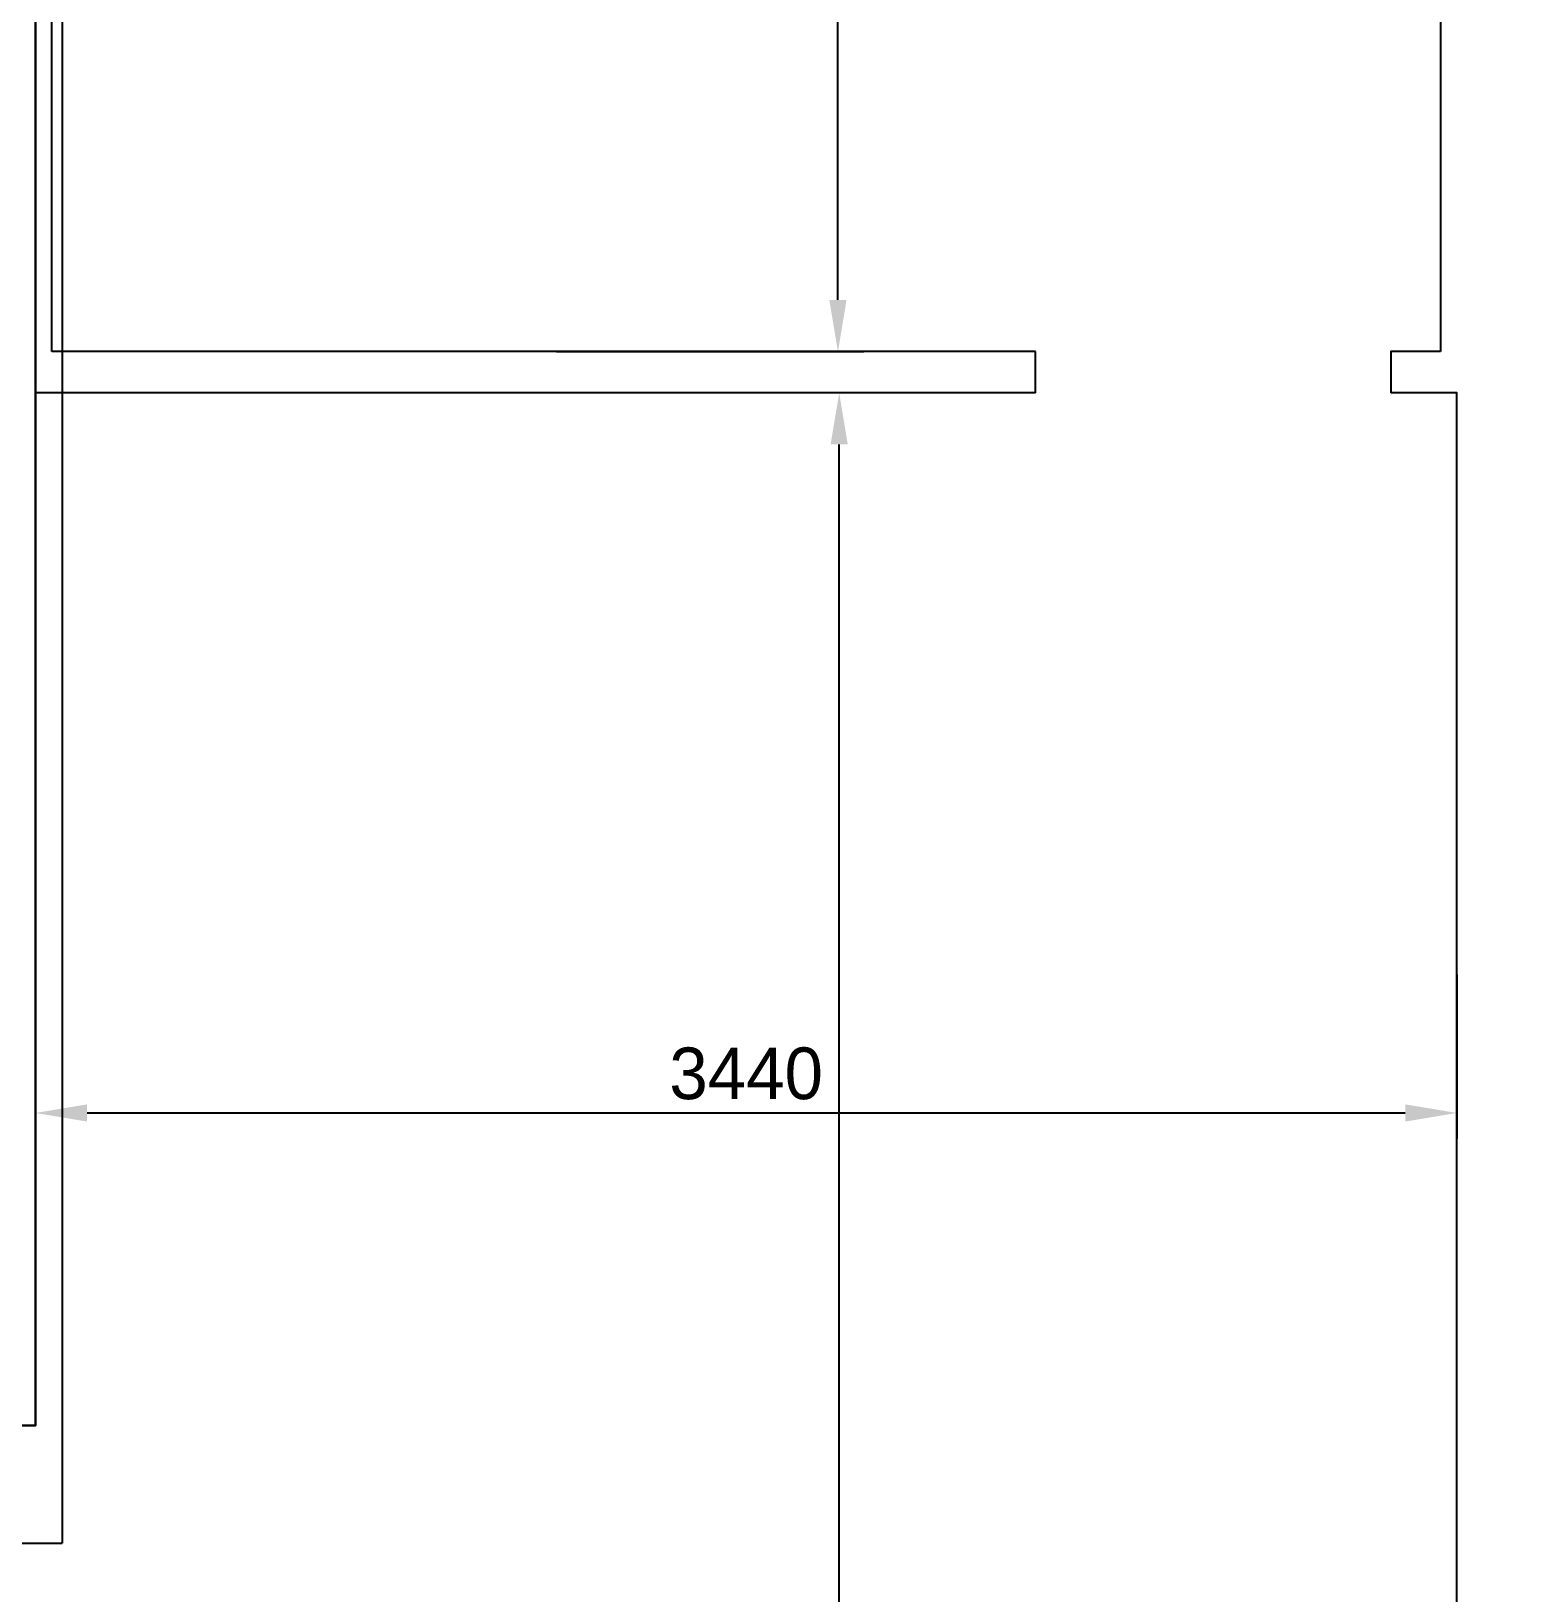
# Model space of a CAD drawing. Header units: millimetres. Extents: x 1226973 to 1255433, y -218643 to -189722.
# Drawn here: x 1236963 to 1240548, y -197547 to -193767 of the extents above; entities that cross this region are included whole.
import ezdxf

# ---------------------------------------------------------------- set-up
doc = ezdxf.new("R2010")
doc.units = ezdxf.units.MM
doc.layers.add('OFFICE_BOUNDARY', color=3, linetype='Continuous')
doc.layers.add('Tavan', color=7, linetype='Continuous')

msp = doc.modelspace()

# ---------------------------------------------------------------- linework, layer by layer
at = {"color": 1, "lineweight": 30}
for p, q in [((1236972.5, -197142.1), (1236972.5, -190122.1)), ((1233202.5, -197142.1), (1236972.5, -197142.1))]:
    msp.add_line(p, q, dxfattribs=at)
at = {"color": 0, "lineweight": -2, "transparency": 16777216}
for p, q in [((1238914.6, -194417.1), (1238914.6, -190247.1)), ((1238233.8, -194542.1), (1238977.1, -194542.1)), ((1238961.3, -194642.1), (1238855.2, -194642.1)), ((1238917.7, -201477.1), (1238917.7, -194767.1)), ((1236972.5, -196050), (1236972.5, -196447.9)), ((1240412.5, -196050), (1240412.5, -196447.9)), ((1237097.5, -196385.4), (1240287.5, -196385.4))]:
    msp.add_line(p, q, dxfattribs=at)
for p, q in [((1239392.5, -194642.1), (1236972.5, -194642.1)), ((1236972.5, -194642.1), (1236972.5, -197142.1)), ((1236972.5, -197142.1), (1236452.5, -197142.1))]:
    msp.add_line(p, q)
for points in [[(1237012.5, -194542.1), (1237012.5, -190262.1), (1237132.5, -190262.1), (1237132.5, -190122.1), (1240332.5, -190122.1), (1240332.5, -190262.1), (1240892.5, -190262.1), (1240892.5, -192172.1), (1240372.5, -192172.1), (1240372.5, -194542.1)], [(1239392.5, -194542.1), (1237012.5, -194542.1)], [(1239392.5, -194642.1), (1239392.5, -194542.1)], [(1240372.5, -194542.1), (1240252.5, -194542.1), (1240252.5, -194642.1)], [(1240182.5, -201702.1), (1240182.5, -201602.1), (1240412.5, -201602.1), (1240412.5, -194642.1), (1240252.5, -194642.1)]]:
    msp.add_lwpolyline(points)
at = {"color": 0, "transparency": 16777216}
for points in [[(1238893.7, -194417.1), (1238935.4, -194417.1), (1238914.6, -194542.1)], [(1238896.8, -194767.1), (1238938.5, -194767.1), (1238917.7, -194642.1)], [(1237097.5, -196364.6), (1237097.5, -196406.2), (1236972.5, -196385.4)], [(1240287.5, -196364.6), (1240287.5, -196406.2), (1240412.5, -196385.4)]]:
    msp.add_solid(points, dxfattribs=at)
at = {"layer": 'OFFICE_BOUNDARY'}
msp.add_lwpolyline([(1237012.5, -190122.1), (1240892.5, -190122.1), (1240892.5, -192152.1), (1249632.5, -192152.1), (1249632.5, -200662.1), (1255032.5, -200662.1), (1255032.5, -209642.1), (1249452.5, -209642.1), (1249452.5, -215022.1), (1249482.5, -215022.1), (1249482.5, -218242.1), (1243522.5, -218242.1), (1243522.5, -209612.1), (1240552.5, -209612.1), (1240552.5, -203822.1), (1238522.5, -203822.1), (1238522.5, -201602.1), (1233202.5, -201602.1), (1233202.5, -197142.1), (1236972.5, -197142.1), (1236972.5, -190122.1), (1237012.5, -190122.1)], close=True, dxfattribs=at)
at = {"layer": 'Tavan'}
for p in [(1237037.5, -190732.1), (1233172.5, -197427.1)]:
    msp.add_line(p, (1237037.5, -197427.1), dxfattribs=at)

# ---------------------------------------------------------------- texts
at = {"color": 0, "transparency": 16777216, "insert": (1238692.5, -196290.3), "char_height": 125, "attachment_point": 5}
msp.add_mtext('3440', dxfattribs=at)

doc.saveas('drawing.dxf')
